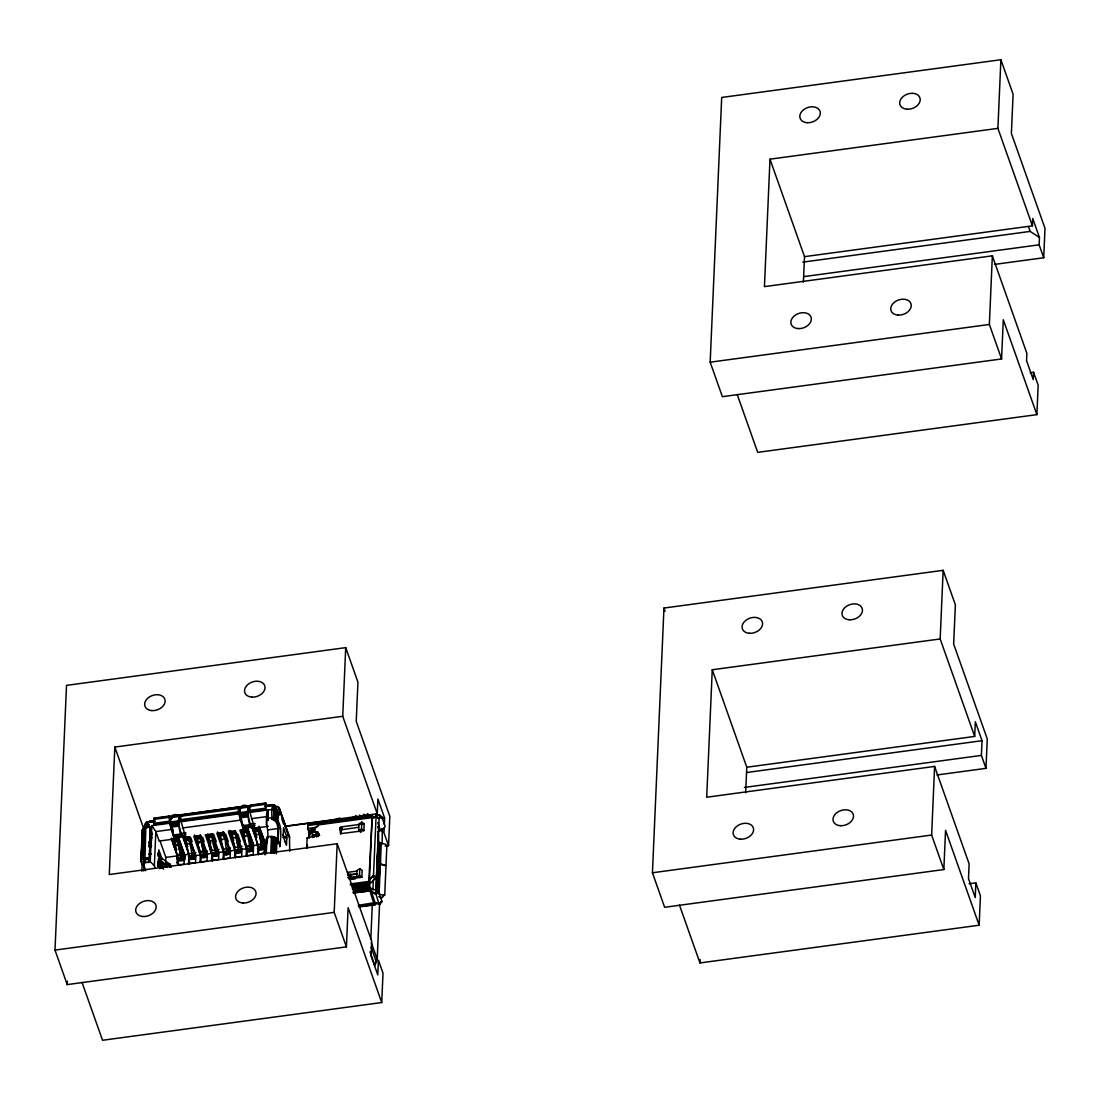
<?xml version="1.0" encoding="UTF-8"?>
<svg xmlns="http://www.w3.org/2000/svg" width="1100" height="1100" viewBox="0 0 1100 1100"><rect width="100%" height="100%" fill="white"/><g stroke="black" fill="none" stroke-linecap="round" stroke-linejoin="round"><path stroke-width="1.5" d="M308.907 836.495L308.894 837.32L309.678 830.486L315.136 827.516L314.944 831.93L310.778 833.525L308.907 836.495L309.293 831.27M309.1 832.081L309.086 838.145M179.19 814.976C179.355 821.081 178.09 829.785 182.49 834.749L182.696 836.701L175.01 837.732C171.627 832.961 165.083 808.294 179.988 816.104M182.696 836.701C177.224 833.718 179.369 811.195 178.846 815.732L171.16 816.764L171.545 818.84L171.297 816.241L179.438 815.045M248.353 805.626C248.518 811.731 247.252 820.435 251.639 825.412L251.859 827.351L244.173 828.396C240.79 823.611 234.245 798.944 249.15 806.754M251.859 827.351C246.386 824.367 248.531 801.859 248.009 806.383L248.38 808.459M185.776 837.471L180.538 819.679L181.115 814.715L238.741 806.919L239.016 812.089L241.312 818.565M376.296 902.564C374.756 910.992 368.156 886.188 368.803 881.43L372.185 815.499L374.192 817.534L379.527 814.825L381.783 816.819L385.151 826.32L384.422 827.915L378.043 831.793M181.816 834.405L181.789 836.096L174.103 837.141L173.566 834.102L173.58 835.931L181.266 834.886L181.431 833.718L181.528 835.601L173.841 836.646L173.745 834.749L173.58 835.931M250.979 825.055L250.938 826.76L243.251 827.791L242.907 825.412L242.742 826.581L250.429 825.55L250.594 824.367L250.69 826.251L243.004 827.296L242.907 825.412M376.379 890.23L376.956 863.692L378.689 863.651L385.99 865.851L384.739 894.781L381.851 897.724L378.785 896.72M239.539 808.06L238.741 806.919L239.016 812.089L240.391 809.806M377.768 891.935L378.689 863.651L376.571 890.216M160.916 860.53L159.06 856.364L159.197 853.421L158.07 853.091L158.015 854.15L159.197 853.421L159.83 854.136L160.916 860.53L167.695 866.429L171.05 866.827L169.703 864.146L161.054 857.588M370.81 939.317L372.254 905.424M372.9 890.161L373.326 880M375.994 817.286L376.131 813.904L377.217 816.942M370.013 951.83L374.866 965.539L377.217 959.296L379.582 903.361M382.112 844.044L382.36 829.015M82.019 982.369L102.534 1040.27L381.728 1002.54L348.123 907.651L346.418 946.866L67.224 984.596L55 950.098L66.523 685.369L345.716 647.639L357.94 682.151L356.235 721.366L389.826 816.255L388.547 845.666L385.165 846.12M67.224 984.596L67.361 981.186M285.409 826.155L377.245 813.753L342.732 716.279L114.826 747.065L109.271 874.527L337.178 843.727L371.704 941.215L371.058 955.914L377.781 974.889L378.414 960.19L383.006 973.129L381.728 1002.54M141.859 871.269L142.147 864.834L140.951 861.011L142.299 830.129L144.705 827.558L150.315 826.691L149.435 858.866L144.017 859.746L143 861.548M141.075 861.809L142.491 829.331M140.951 861.011L142.972 828.616M141.639 859.499L142.395 858.894L143.743 828.011M142.395 858.894L143.371 858.44L144.705 827.558M145.709 870.609L143.509 864.407L143.619 860.42M145.049 827.503L145.186 824.202L147.689 821.714L154.495 820.793M143.729 859.471L143.509 864.407L144.045 858.138M145.09 828.19L145.186 824.202L147.895 821.838L154.701 820.889M145.338 828.506L145.544 823.57M143.784 871.008L144.072 864.572L142.147 864.834M144.953 859.485L145.833 827.296M143.468 863.72L144.526 862.593L144.746 857.656M146.039 828.025L146.245 823.089M147.001 827.09L147.18 822.814L146.204 822.374L154.055 820.861M148.39 862.606L148.541 859.183M149.064 847.22L149.284 842.091M149.435 858.866L150.315 826.691M155.265 868.244L154.358 865.645L150.26 861.685L151.828 825.646L169.441 823.268L169.441 816.09L170.225 816.97M169.469 822.539L154.11 824.615L154.069 818.166L154.866 819.046M154.11 824.615L154.564 820.064M154.358 865.645L155.829 831.586L151.828 825.646M158.07 853.091L157.933 856.034L159.06 856.364M157.781 866.112L158.812 862.249L157.685 861.905M160.132 868.202L159.445 862.964L158.812 862.249L157.63 862.977M159.692 857.079L159.83 854.136L158.29 854.343L159.197 853.421M165.591 863.706L165.853 857.409L159.844 840.414M173.305 831.146L169.868 821.439L169.441 816.09L169.647 818.62M160.586 861.946L167.145 867.419L167.819 863.486L166.347 863.954M169.661 816.008L169.868 821.439L169.661 816.008L154.069 818.166M170.197 819.088L170.019 818.001L171.93 818.015L171.297 816.241M170.541 866.951L170.61 865.343L169.661 867.116L169.703 864.146L169.015 865.081M174.377 836.096L174.24 839.039L169.441 823.268M183.26 859.416L183.356 857.106L177.086 838.379L181.417 859.994L182.298 860.049L182.105 858.481L177.554 858.742C178.874 853.628 166.98 837.952 177.086 838.379L183.782 856.969L183.631 860.447L179.781 860.97L179.41 859.939L183.26 859.416L183.631 860.447M170.885 829.551L155.829 831.586L159.197 841.074L176.88 838.64L177.238 841.789L173.387 842.311L173.044 839.162L176.77 849.86M181.184 857.299L177.031 857.862L177.966 860.489L181.803 859.966C180.895 852.789 177.54 845.102 177.361 838.846M177.856 836.357L184.429 854.893L184.03 864.215L179.644 864.669L177.251 863.101L177.389 855.855L171.366 838.846M178.145 858.247L178.021 865.26L177.114 862.221M185.9 834.543L182.339 835.753L188.911 854.287L184.429 854.893M195.154 858.894L194.879 855.553L188.609 836.811L184.759 837.334L189.489 858.921L193.82 858.495L192.39 855.69L188.609 836.811L195.305 855.415L195.154 858.894L191.304 859.416L190.946 858.371M186.271 843.26L184.759 837.334L187.742 846.753M185.075 859.609L185.309 854.549M186.134 844.209L189.984 843.686L188.499 839.19L188.884 837.293M188.843 855.841L188.512 863.61L195.553 862.661L195.855 855.553L189.296 837.004L184.566 837.595L184.663 839.713L188.815 839.066L188.76 840.235L184.924 840.758L184.663 839.713M189.337 864.077L189.558 859.004M206.305 856.295L202.469 856.817L202.84 857.849L206.676 857.34L206.415 853.999L199.939 835.519C200.434 839.162 204.999 861.176 205.15 855.374L203.926 854.136L200.09 854.741L196.928 839.245M195.855 855.553L200.337 854.947L200.035 862.056L207.075 861.094L207.391 853.985L200.819 835.45L193.779 836.399L201.025 857.367L204.861 856.845L200.131 835.258L200.282 836.839M200.874 862.524L201.163 855.759L200.09 854.741L203.252 855.415L204.462 856.872L201.149 855.704L201.025 857.367L199.966 851.634L203.803 851.111L203.995 852.266M206.676 857.34L206.827 853.848L200.42 835.739M211.489 850.08L211.681 851.235L208.093 834.694C208.725 837.705 208.381 858.729 216.879 855.374L216.686 853.82C213.909 849.558 211.365 837.567 211.942 834.185L218.35 852.294L218.199 855.773L214.363 856.295L213.991 855.264M216.879 855.374L211.942 834.185M211.874 853.38L211.558 860.489L218.597 859.54L218.914 852.431L212.341 833.883L205.301 834.845L211.874 853.38L207.391 853.985M212.396 860.956L212.616 855.896M211.887 835.354L211.654 833.704L217.938 852.431L218.199 855.773M229.364 853.188L225.528 853.696L225.885 854.741L229.735 854.219L229.46 850.878L222.984 832.411L223.341 835.56L219.491 836.082L219.546 834.9L220.715 839.534L224.565 839.011L223.19 832.136L229.886 850.74M219.244 835.037L219.34 832.659L219.244 835.037L223.08 834.529L223.465 832.617M223.396 851.826L223.08 858.935L230.134 857.986L230.436 850.878L223.877 832.329L216.824 833.277L223.396 851.826L218.914 852.431M223.919 859.402L224.221 852.651M234.548 846.959L234.74 848.114L230.876 831.105L235.593 852.692L228.36 831.724L235.4 830.775L241.959 849.324L241.656 856.419L234.616 857.381L234.919 850.273L230.436 850.878M241.258 852.665L240.886 851.62L237.05 852.143L237.421 853.174L241.258 852.665L241.409 849.186L234.712 830.582L234.603 832.961L230.766 833.484L230.67 831.366L233.846 840.524M230.766 833.484L231.028 834.529L234.864 834.006L234.919 832.824L236.225 836.509L238.81 849.516L234.974 850.039L235.593 852.692L239.442 852.184L238.81 849.516L234.671 850.08L235.194 850.96L239.731 850.699C238.645 855.938 236.555 835.258 234.603 832.961L234.988 831.064M235.455 857.849L235.744 851.098M243.609 825.027L243.403 829.689L238.178 811.896L238.741 806.919M240.886 851.62L240.996 849.324L234.712 830.582L234.946 832.246M252.78 851.098L252.519 847.77L246.235 829.029L242.399 829.551L243.774 836.412L247.61 835.904L246.139 831.407L246.524 829.51L252.931 847.619L252.78 851.098L248.944 851.62L248.572 850.589M242.633 831.201L242.399 829.551L242.55 832.975L246.386 832.452L246.042 829.29L239.883 830.17L246.441 848.705L246.139 855.814L253.179 854.865L253.591 845.556L247.019 827.008M242.289 831.93L246.139 831.407L246.524 829.51L242.674 830.032M248.779 807.359L250.704 807.098M246.978 856.281L247.266 849.53M254.925 828.135C254.21 826.32 246.551 805.475 250.91 806.066M255.062 825.192L251.501 826.402L258.074 844.951L253.591 845.556M268.304 826.32L253.729 828.259L255.296 834.859L259.146 834.336C260.067 835.134 261.772 852.596 262.79 847.577L258.239 847.839L257.716 846.959L253.921 827.984L258.046 827.956L264.468 846.065L264.316 849.544L260.466 850.066L260.095 849.035L263.945 848.513L264.316 849.544M263.945 848.513L264.041 846.202L257.771 827.475L257.964 829.716L253.825 830.362L253.921 827.984L256.905 837.402M259.146 834.336L257.661 829.854L258.046 827.956L254.21 828.465L255.86 833.126M257.936 848.059L257.661 854.26C272.484 854.384 261.442 833.607 259.091 826.994M258.5 854.727L258.803 847.976M250.154 811.635L265.526 809.559L265.719 803.027L267.094 806.286M265.526 809.559L266.214 805.461M264.949 854.893L265.457 843.329L266.489 838.668L267.451 838.544L267.231 843.452M267.726 838.338C268.799 828.74 264.275 819.624 267.74 809.985L250.126 812.364M265.843 853.531L266.489 838.668M266.269 824.697L267.74 809.985M266.282 853.628L266.984 837.251C273.982 834.144 279.868 839.383 279.771 846.821C280.968 838.227 283.951 812.9 267.795 818.62L268.166 810.287C272.415 808.803 279.029 809.229 279.262 815.114C280.197 811.773 280.308 805.434 275.192 806.396M267.3 820.036L268.262 819.912L268.166 810.287M270.765 853.023L271.466 836.633L271.934 837.939M277.998 843.686C277.255 837.746 282.329 819.747 272.099 819.39C271.054 810.37 272.236 796.441 277.461 811.773M273.501 810.934L273.721 805.86L272.69 805.86L274.12 805.09L265.746 805.929M271.961 852.968L272.663 836.591M273.474 817.96L273.845 809.628M274.532 809.504L274.684 806.121L273.721 805.86M273.144 853.133L273.859 836.742M274.67 818.111L275.028 809.779M275.289 809.985L275.688 806.438L274.725 805.296L266.544 805.777M275.715 810.617L275.688 806.438M274.244 853.476L274.959 837.1M275.77 818.469L276.127 810.136M275.248 852.376L275.894 837.622M276.705 818.991L277.062 810.659M277.461 812.776L277.434 809.38L275.289 807.977M275.949 853.036L276.595 838.296M277.406 819.665L277.764 811.332M276.389 853.806L277.021 839.053M277.832 820.421L278.204 812.089M277.434 842.077C277.076 835.491 280.555 823.254 273.13 819.39L275.275 820.765M286.825 836.99L286.454 845.322L283.195 836.096L283.553 827.764L286.825 836.99L282.975 837.513M279.414 808.362L289.493 836.825L289.699 851.235M306.597 848.293L307.216 837.843L316.827 835.89L318.436 834.487L317.914 832.178L314.944 831.93M309.843 834.749L307.629 828.492L308.055 824.45L372.185 815.499M307.271 848.361L307.423 845.048M309.485 834.9L309.678 830.486M310.049 834.185L310.241 829.771M310.778 833.525L310.97 829.125M311.657 832.961L311.85 828.561M312.661 832.508L312.854 828.094M313.761 832.164L313.954 827.75M315.782 827.434L317.474 826.471L318.395 822.759L322.3 822.649M307.629 828.492L315.947 827.379L317.941 825.646L317.996 823.419L371.786 816.145M346.418 946.866L334.194 912.367L337.178 843.727M342.732 716.279L345.716 647.639M364.183 823.817L341.522 826.884L339.928 828.259L340.464 833.69L363.894 830.679L364.183 823.817L361.831 822.099L358.971 823.845L358.669 830.706L361.02 832.425M340.711 833.855L341.66 829.73L358.627 827.282M357.376 877.044L351.189 877.883L349.814 875.889M353.114 818.73L353.402 816.777M359.81 868.67L356.936 870.416L356.634 877.277L359.507 875.531L359.81 868.67L362.161 870.389L361.859 877.25L348.906 878.996M358.669 830.706L361.543 828.96L361.831 822.099M368.431 816.668L368.308 814.756M370.425 882.434L369.476 879.753L372.116 818.964L375.279 816.406L379.143 818.441L376.585 877.277L369.724 884.015L370.205 890.862L376.062 894.451L379.184 904.447L374.962 902.55L370.329 887.92M377.245 813.753L377.891 799.04L384.615 818.015L384.326 824.56M375.774 890.711L376.585 872.135M376.736 868.766L376.956 863.692M378.029 834.35L377.891 842.133L385.715 844.388L386.87 845.763L386.018 865.37L376.97 863.211L377.685 846.986M378.881 843.246L378.235 831.284M381.288 842.916L380.394 863.514L379.94 842.614L378.716 863.17L378.524 842.559L376.97 863.211M384.189 827.819L383.969 832.727L388.547 845.666M679.456 905.053L699.957 962.94L979.151 925.224L945.56 830.335L943.841 869.55L664.648 907.28L652.438 872.768L663.96 608.053L943.154 570.322L955.378 604.821L953.659 644.05L987.264 738.925L985.985 768.35L936.898 774.977M737.192 394.46L757.694 452.361L1036.888 414.631L1003.282 319.743L1001.577 358.957L722.384 396.688L710.174 362.189L721.696 97.46L1000.89 59.73L1013.1 94.243L1011.395 133.458L1045 228.346L1043.721 257.757L994.634 264.385M712.264 669.749L746.776 767.223L974.683 736.423L940.17 638.949L712.264 669.749L706.709 797.211L934.615 766.411L969.128 863.885L968.495 878.598L975.219 897.572L975.851 882.86L969.086 883.781M699.957 962.94L700.109 959.53M769.986 159.17L804.513 256.644L1032.419 225.844L997.906 128.37L769.986 159.17L764.445 286.619L992.351 255.833L1026.864 353.306L1026.548 360.649L1033.271 379.638L1033.588 372.281L1030.205 372.735M745.662 792.715L746.776 767.223M803.399 282.136L804.513 256.644M943.841 869.55L931.631 835.051L934.615 766.411M940.17 638.949L943.154 570.322M1001.577 358.957L989.367 324.459L992.351 255.833M997.906 128.37L1000.89 59.73M974.683 736.423L975.329 721.724L982.039 740.699L981.406 755.411L985.985 768.35M979.151 925.224L980.43 895.799L975.851 882.86M1032.419 225.844L1032.735 218.488L1039.459 237.462L1039.142 244.819L1043.721 257.757M1036.888 414.631L1038.166 385.22L1033.588 372.281M316.91 837.072L317.089 834.102L318.299 836.495M151.36 834.213L150.397 835.326L152.419 834.433L147.689 821.714M173.841 836.646L173.938 835.216L174.103 837.141M181.528 835.601L181.624 834.185L181.789 836.096M243.004 827.296L243.1 825.866L243.251 827.791M250.69 826.251L250.786 824.835L250.938 826.76M377.864 891.949L380.366 864.009L379.06 893.901L383.501 895.372L384.739 894.781M147.524 821.975L154.234 821.673L147.524 821.975L153.89 821.054M271.288 838.021L271.466 836.633M317.762 825.701L318.175 822.965L371.965 815.705M314.077 837.251L313.706 834.9M182.298 860.049L177.966 860.489L176.907 854.741L180.758 854.232L180.95 855.388M188.43 853.188L188.636 854.343L186.629 844.91M192.472 853.834L192.28 852.665L193.82 858.495M200.159 852.789L199.966 851.634M215.531 850.713L215.325 849.558M228.401 853.82L224.07 854.26C222.585 839.506 221.485 859.348 228.401 853.82L228.209 852.253C224.139 848.306 226.903 838.612 223.08 834.529M227.054 849.159C225.816 845.804 230.959 859.856 223.149 851.634L227.288 851.07M238.576 847.591L238.384 846.436M251.446 850.713L247.129 851.139C245.644 836.399 244.544 856.226 251.446 850.713L250.03 847.894L247.748 834.955M243.897 835.464L245.933 846.34L250.113 846.037L249.906 844.883L250.965 850.616L246.194 848.513L250.346 847.963M253.825 830.362L254.072 831.407L257.923 830.885L257.964 829.716L259.27 833.388L261.58 844.085L257.455 844.786L257.593 843.838L257.785 845.006L257.675 844.223M262.982 849.145C247.816 850.121 269.968 843.714 257.716 846.959L258.651 849.585L262.488 849.062L261.442 843.329M143.77 827.571L144.444 825.77L147.235 823.804M169.428 865.329L169.703 864.146L170.912 866.759L170.61 865.343M317.996 824.175L318.175 822.965M350.515 877.25L351.189 877.883L351.409 876.48L350.13 876.026M145.228 824.89L146.025 822.676L154.921 821.356M180.895 854.989L176.77 855.69L176.907 854.741M192.417 853.435L188.512 853.559M203.94 851.881L200.035 852.005M215.476 850.314L211.571 850.451M223.218 849.681L223.094 848.884M220.853 838.585L222.874 849.461L226.93 848.375M238.521 847.206L234.616 847.33M250.058 845.639L246.139 845.776M358.256 905.355L374.962 902.55L379.418 903.939L378.744 904.338L381.659 901.821L379.184 904.447L381.879 901.299L378.235 891.316L371.112 888.291M177.279 840.62L173.14 841.266L173.002 840.07L177.21 840.249M201.506 842.133L197.67 842.655L196.295 835.78M196.433 837.361L196.089 836.041L196.185 838.159L200.035 837.636L199.939 835.519M207.708 836.605L207.969 837.636L211.819 837.128L211.86 835.945L207.708 836.605L207.625 834.487L210.801 843.645M211.558 836.082L211.461 833.965L211.805 835.285M312.868 836.66L313.321 835.739L312.29 835.161L312.936 837.622M203.046 854.893L200.09 854.741L201.231 857.312L204.242 854.191M223.451 851.593L224.07 854.26L226.971 851.015L227.384 851.593M246.496 848.471L247.129 851.139L250.03 847.894L250.429 848.485M369.765 883.039L368.857 880.454L373.505 875.545L376.062 816.723L371.539 818.675M167.269 864.476L167.819 863.486L166.623 864.16M381.851 897.724L383.501 895.372M307.024 838.365L307.697 837.43M171.93 817.754L171.16 816.764M377.231 890.477L378.524 891.811L376.062 894.451L374.77 893.117L377.231 890.477L374.77 893.117L370.989 891.33M378.235 891.316L376.062 894.451L375.306 893.475M379.431 904.31L381.879 901.299M369.476 879.753L373.505 875.545L376.585 877.277M157.905 863.17L158.812 862.249M166.925 864.339L167.819 863.486M166.801 867.281L167.695 866.429L166.224 866.896M377.891 818.524L381.783 816.819M374.192 817.534L378.18 814.701L379.527 814.825M157.506 865.906L158.675 865.191L159.321 865.906M381.906 901.67L381.205 901.697M166.485 867.102L167.695 866.429M143.825 863.088L150.26 861.685M339.941 817.974L333.616 819.981L284.928 826.471M173.14 841.266L174.309 843.59M200.035 837.636L200.282 838.681L196.446 839.204M313.445 836.619L315.879 834.034L313.5 835.546L312.29 835.161L317.666 834.378L319.468 835.491L317.914 832.178L318.423 834.556L317.006 831.82L317.666 834.378L315.906 831.806L316.827 834.391M351.189 877.883L349.786 876.535M150.384 834.721L152.419 834.433M144.526 862.593L145.461 862.331L145.585 859.389L143.371 858.44M148.156 825.151L149.229 824.876M332.159 820.077L333.616 819.981M267.822 805.695L272.896 804.952L264.605 806.162M265.911 805.75L272.676 804.815L266.337 805.681M802.835 262.13L1030.178 231.413L1039.459 237.462M803.866 276.609L1039.142 244.819M710.174 362.189L989.367 324.459M250.126 805.186L265.719 803.027M153.904 818.62L169.936 816.31M180.909 814.949L238.989 807.001M240.46 806.891L248.586 805.709M250.333 807.716L249.961 805.64L265.994 803.33M180.771 815.471L239.264 807.386M240.322 807.428L248.861 806.094M153.821 819.404L169.18 817.327M249.865 806.424L265.238 804.348M171.091 817.548L178.764 816.516M180.689 816.255L238.329 808.473M240.24 808.211L247.926 807.166M148.142 822.36L154.468 821.494M153.642 823.322L169.015 821.246M180.538 819.679L238.178 811.896M249.7 810.343L265.072 808.266M178.104 820.325L181.39 819.885M247.252 810.975L250.553 810.535M170.899 821.906L178.585 820.861M240.061 812.556L247.734 811.511M181.005 820.985L238.631 813.189M170.899 822.814L178.571 821.782M240.048 813.477L247.734 812.433M180.964 821.714L238.604 813.931M170.954 823.859L178.64 822.827M240.116 814.523L247.789 813.477M171.078 824.973L178.75 823.928M240.226 815.622L247.913 814.591M171.243 826.072L178.929 825.041M240.405 816.736L248.091 815.691M171.463 827.117L179.149 826.072M240.625 817.768L248.298 816.723M182.407 827.984L240.048 820.201M251.57 818.648L266.613 816.612M272.099 819.39L272.278 818.015M181.032 833.484L185.969 832.824M250.195 824.148L255.131 823.474M173.346 835.037L181.032 833.992M242.509 825.688L250.181 824.656M174.336 837.389L182.022 836.344M243.499 828.039L251.185 827.008M149.078 845.928L151.635 845.584M268.097 829.867L278.025 828.534M278.657 828.451L280.582 828.19M325.655 822.195L330.701 821.508M334.056 821.054L371.044 816.062M307.752 825.564L371.649 816.819M371.58 817.699L317.79 824.973L317.941 825.646M178.585 844.291L174.749 844.814L176.55 853.091M197.794 841.692L201.644 841.184M174.611 845.763L178.461 845.24M209.192 841.088L213.029 840.579M232.251 837.98L236.087 837.457M381.219 818.469L384.615 818.015M746.776 772.489L982.039 740.699M148.72 854.274L151.278 853.916M144.485 858.179L148.968 857.574M182.861 854.384L184.456 854.164L178.447 837.169M194.384 852.816L195.992 852.61M205.92 851.263L207.515 851.043M217.442 849.709L219.038 849.489M228.965 848.155L230.56 847.935M240.488 846.588L242.096 846.381M252.024 845.034L253.619 844.814L247.596 827.819M263.546 843.48L265.141 843.26L259.132 826.265M165.853 857.409L177.389 855.855M177.347 857.821L179.905 857.477M200.393 854.7L202.95 854.356M180.799 857.45L183.356 857.106M192.321 855.896L194.879 855.553M203.844 854.343L206.415 853.999M215.38 852.789L217.938 852.431M226.903 851.221L229.46 850.878M238.425 849.668L240.996 849.324M241.959 849.324L246.441 848.705M249.961 848.114L252.519 847.77M261.484 846.546L264.041 846.202M193.05 856.831L193.339 858.412L189.489 858.921C185.749 854.178 198.921 855.69 188.567 856.309L189.09 857.189L192.926 856.666M200.09 854.741L200.613 855.635L203.294 855.442M216.095 853.71L216.384 855.291L212.548 855.814C208.794 851.056 221.98 852.569 211.613 853.188L212.135 854.067L215.985 853.559M226.298 852.308L224.194 852.582L224.276 854.205L223.149 851.634L226.298 852.308L227.521 853.765L226.971 851.015L227.92 853.737L227.631 852.156M249.356 849.186L247.252 849.475L247.335 851.084L246.194 848.513L249.356 849.186L250.58 850.644L250.03 847.894L250.965 850.616L250.676 849.035M249.851 850.41L252.423 850.066M200.613 855.635L201.025 857.367L205.343 856.941M235.194 850.96L235.593 852.692L239.924 852.266M744.439 787.421L981.406 755.411M347.586 872.355L357.308 871.049M347.504 874.445L350.804 874.005M348.507 874.94L356.592 873.854M347.724 875.284L357.624 873.95M347.71 877.553L350.762 877.14M349.607 876.59L350.845 877.401L357.033 876.562M350.515 879.477L355.424 878.817M350.322 883.933L368.803 881.43M350.309 884.964L368.803 882.461M352.027 885.899L368.844 883.63M352.138 887.15L368.954 884.881M352.303 888.429L369.105 886.16M352.495 889.694L369.311 887.425M354.42 890.67L369.559 888.621M353.018 891.976L369.834 889.707M358.559 906.098L374.853 903.898M359.796 906.317L363.055 905.878M366.314 905.438L371.209 904.777M358.848 906.634L375.155 904.434M359.136 906.923L375.691 904.764M55 950.098L334.194 912.367M652.438 872.768L931.631 835.051M154.234 820.999L147.895 821.838L154.275 821.054M353.361 893.062L370.205 890.862L353.279 892.774M258.239 847.839L259.132 849.668M235.317 851.111L236.087 852.789M212.135 854.067L212.836 854.329M200.736 855.786L201.506 857.464M189.09 857.189L189.791 857.45M177.554 858.742L178.447 860.571M234.671 850.08L237.834 850.74L239.044 852.197L234.671 850.08L238.906 850.039L238.494 849.461L235.799 852.638L235.716 851.029M157.547 864.848L158.675 865.191M240.666 806.657L241.464 807.799M181.115 814.715L181.913 815.843M379.143 818.441L375.279 816.406M273.13 819.39L274.849 820.133M287.485 835.024L288.393 835.436L278.314 806.974M372.639 877.195L375.719 878.914M258.775 847.921L258.857 849.53L261.553 846.34L261.965 846.931L257.716 846.959L262.103 849.09L260.879 847.633L257.716 846.959L258.651 849.585L258.363 848.004M212.671 854.15L212.754 855.759L211.613 853.188L215.861 853.16L215.449 852.569L215.999 855.319L214.775 853.861L211.613 853.188L216.384 855.291L215.449 852.569L212.548 855.814L212.259 854.232M189.613 857.258L189.695 858.866L188.567 856.309L192.803 856.268L192.39 855.69L192.94 858.426L191.73 856.982L188.567 856.309L193.339 858.412L192.39 855.69L189.489 858.921L189.2 857.34M178.09 858.825L178.173 860.434L180.867 857.244L181.28 857.835L177.031 857.862L181.417 859.994L180.194 858.536L177.031 857.862L177.966 860.489L177.678 858.907M274.684 806.121L275.866 807.235M361.543 828.96L363.894 830.679M359.507 875.531L361.859 877.25M349.525 876.329L350.845 877.401M162.924 868.381L160.669 866.415L159.445 862.964M378.18 814.701L380.449 816.709M188.499 839.19L188.403 837.086L188.843 838.475M176.88 838.64L177.306 840.029M282.59 834.817L286.743 838.956M284.474 841.197L286.55 843.26M308.055 824.45L308.619 825.261M274.725 805.296L276.705 810.356M204.325 854.714L203.926 854.136L204.861 856.845L204.572 855.264M289.08 836.055L289.493 836.825M257.895 829.345L257.771 827.475M254.059 829.867L253.688 829.166L257.524 828.644L257.661 829.854M246.373 830.899L242.165 830.72L242.522 831.421L242.192 829.812L242.536 831.133M234.85 832.452L234.52 830.857L234.864 832.164M231 832.975L230.629 832.274L234.479 831.765L234.603 832.961M223.314 834.02L219.106 833.841L219.478 834.543M211.791 835.574L207.584 835.395L207.955 836.096M200.269 837.128L196.048 836.949L196.419 837.65M188.732 838.695L184.525 838.503L184.896 839.204M318.395 822.759L318.876 823.872L318.656 822.814M318.684 833.621L319.468 835.491M1028.486 226.669L1030.178 231.413M663.96 608.053L665.074 611.188M381.535 829.125L382.607 832.178M377.754 822.649L380.586 830.651M377.671 826.54L379.376 831.339M367.936 813.89L369.009 816.942M367.152 813.986L368.239 817.025M364.609 814.357L365.681 817.396M363.385 814.289L364.471 817.327M359.618 815.031L360.69 818.07M355.85 815.513L356.922 818.565M355.039 816.379L356.111 819.431M341.522 826.884L342.43 829.469M340.739 827.145L341.66 829.73M340.161 827.64L341.082 830.239M339.928 828.259L340.849 830.844M371.277 942.535L377.217 959.296M371.154 947.224L376.544 962.459M279.001 807.593L289.603 837.691M281.889 819.211L283.566 823.955M267.795 818.62L268.262 819.912M266.984 837.251L267.451 838.544M251.529 825.66L255.915 838.035M243.224 831.586L244.874 836.234M243.183 832.755L244.833 837.416M242.605 831.793L243.471 834.24M241.106 830.321L246.029 844.223M237.71 834.006L240.446 841.734M231.151 831.586L232.801 836.247M229.034 830.321L235.042 847.33M225.637 834.02L228.374 841.747M220.124 835.876L221.774 840.524M219.546 834.9L220.413 837.361M217.498 831.889L222.97 847.344M213.565 834.034L216.301 841.761M206.525 834.982L211.998 850.438M202.593 837.141L204.229 841.775M197.065 838.984L198.715 843.645M194.452 834.996L200.475 852.005M190.52 837.155L192.156 841.789M185.048 837.815L186.697 842.476M182.38 835.01L186.752 847.371M174.075 840.923L175.725 845.584M171.394 838.117L175.78 850.479M162.099 859.169L158.812 849.888L158.579 855.291L163.501 869.192M163.735 863.803L164.835 866.896M147.056 822.662L148.665 827.186M150.26 831.724L151.333 834.735M151.154 834.872L152.281 838.035M147.73 827.777L146.025 822.676M161.714 867.996L158.428 858.715L158.194 864.105L159.83 868.753M150.054 835.367L151.745 840.111M150.04 841.582L151.167 844.745M149.559 842.476L151.236 847.22M148.803 841.803L150.494 846.546M114.826 747.065L143.688 828.561M149.064 859.059L150.164 862.125M249.961 805.64L250.387 807.235M253.729 828.259L254.072 829.565M246.042 829.29L246.469 830.679L246.235 829.029M184.566 837.595L184.992 838.997L184.759 837.334M242.715 824.753L240.639 815.815M173.181 832.508L171.366 824.106M178.846 815.732L179.231 817.809M142.299 830.129L142.422 830.926M253.921 827.984L254.155 829.648M223.41 833.8L223.19 832.136L223.327 833.718M200.131 835.258L200.365 836.921M247.417 849.668L247.61 851.221M224.359 852.775L224.551 854.343M188.609 836.811L188.746 838.393M177.086 838.379L177.224 839.946M169.799 818.744L169.868 821.439M250.401 823.707L250.429 825.55M181.239 833.058L181.266 834.886M169.703 864.146L170.72 866.8L169.703 864.146M272.525 805.076L265.65 806.616L272.525 805.076M208.051 835.876L207.817 834.226L207.969 835.794M262.212 847.481L261.553 846.34L262.488 849.062L262.212 847.481M239.154 850.602L238.494 849.461L239.442 852.184L239.154 850.602M181.528 858.385L180.867 857.244L181.803 859.966L181.528 858.385M242.839 903.004A10.533 7.576 -19.5 0 0 255.805 891.701A10.533 7.576 -19.5 0 0 238.824 890.505A10.533 7.576 -19.5 0 0 242.839 903.004M251.804 697.111A10.533 7.576 -19.5 0 0 264.77 685.809A10.533 7.576 -19.5 0 0 247.789 684.599A10.533 7.576 -19.5 0 0 251.804 697.111M142.945 916.506A10.533 7.576 -19.5 0 0 155.911 905.204A10.533 7.576 -19.5 0 0 138.93 903.994A10.533 7.576 -19.5 0 0 142.945 916.506M151.91 710.6A10.533 7.576 -19.5 0 0 164.876 699.298A10.533 7.576 -19.5 0 0 147.895 698.101A10.533 7.576 -19.5 0 0 151.91 710.6M840.276 825.688A10.533 7.576 -19.5 0 0 853.242 814.385A10.533 7.576 -19.5 0 0 836.261 813.175A10.533 7.576 -19.5 0 0 840.276 825.688M849.241 619.781A10.533 7.576 -19.5 0 0 862.207 608.479A10.533 7.576 -19.5 0 0 845.213 607.283A10.533 7.576 -19.5 0 0 849.241 619.781M740.383 839.176A10.533 7.576 -19.5 0 0 753.349 827.874A10.533 7.576 -19.5 0 0 736.354 826.678A10.533 7.576 -19.5 0 0 740.383 839.176M749.348 633.284A10.533 7.576 -19.5 0 0 762.314 621.981A10.533 7.576 -19.5 0 0 745.319 620.785A10.533 7.576 -19.5 0 0 749.348 633.284M898.013 315.095A10.533 7.576 -19.5 0 0 910.979 303.793A10.533 7.576 -19.5 0 0 893.997 302.596A10.533 7.576 -19.5 0 0 898.013 315.095M807.084 122.691A10.533 7.576 -19.5 0 0 820.05 111.389A10.533 7.576 -19.5 0 0 803.055 110.192A10.533 7.576 -19.5 0 0 807.084 122.691M906.977 109.203A10.533 7.576 -19.5 0 0 919.944 97.9A10.533 7.576 -19.5 0 0 902.949 96.69A10.533 7.576 -19.5 0 0 906.977 109.203M798.119 328.597A10.533 7.576 -19.5 0 0 811.085 317.295A10.533 7.576 -19.5 0 0 794.09 316.085A10.533 7.576 -19.5 0 0 798.119 328.597"/></g></svg>
